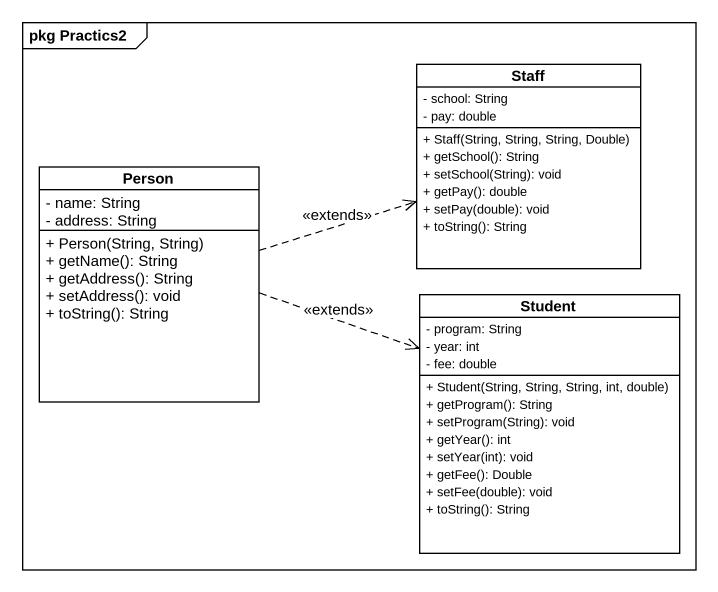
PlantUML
@startuml
mainframe pkg Practics2
hide circle
hide empty members
skinparam classAttributeIconSize 0
class Staff {
  - school: String
  - pay: double
  + Staff(String, String, String, Double)
  + getSchool(): String
  + setSchool(String): void
  + getPay(): double
  + setPay(double): void
  + toString(): String
}
class "Person" as Person_ {
  - name: String
  - address: String
  + Person(String, String)
  + getName(): String
  + getAddress(): String
  + setAddress(): void
  + toString(): String
}
class Student {
  - program: String
  - year: int
  - fee: double
  + Student(String, String, String, int, double)
  + getProgram(): String
  + setProgram(String): void
  + getYear(): int
  + setYear(int): void
  + getFee(): Double
  + setFee(double): void
  + toString(): String
}
Person_ .right.> Staff : <<extends>>
Person_ .right.> Student : <<extends>>
@enduml
